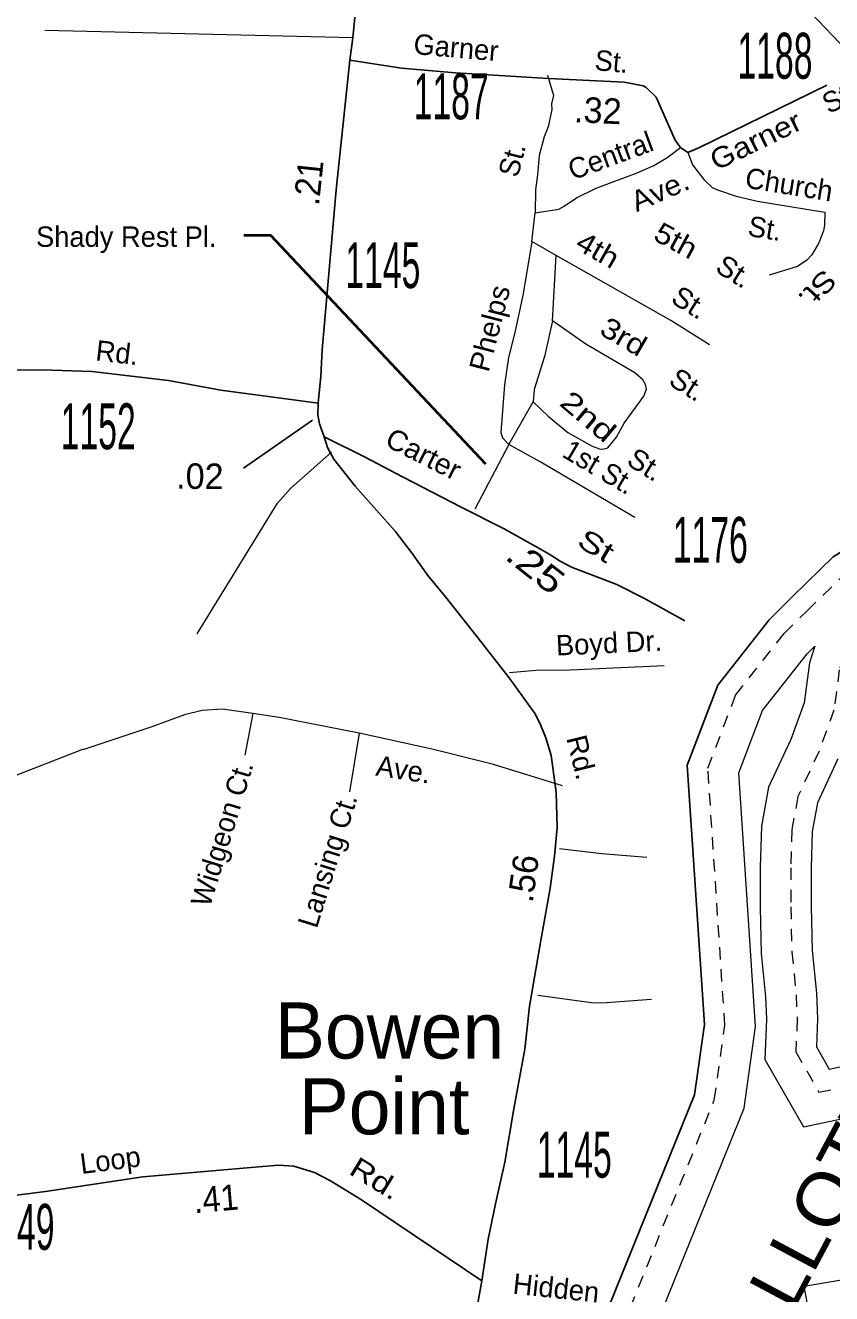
# Model space of a CAD drawing. Extents: x 641866 to 708309, y 9200 to 69402.
# Drawn here: x 667048 to 667839, y 18712 to 19955 of the extents above; entities that cross this region are included whole.
import ezdxf
from ezdxf.enums import TextEntityAlignment as Align

# ---------------------------------------------------------------- set-up
doc = ezdxf.new("R2010")
doc.units = 0
doc.header["$LTSCALE"] = 8
doc.linetypes.add('SHORT_DASHED', pattern=[2.7, 1.5, -1.2])
for name, color, linetype, lineweight in [('10', 7, 'Continuous', 40), ('11', 7, 'Continuous', 40), ('17', 7, 'Continuous', 25), ('21', 7, 'Continuous', 40), ('32', 7, 'Continuous', 25), ('35', 7, 'Continuous', 13), ('60', 7, 'Continuous', 25), ('61', 7, 'SHORT_DASHED', 13), ('8', 7, 'Continuous', 25)]:
    doc.layers.add(name, color=color, linetype=linetype, lineweight=lineweight)
doc.layers.add('9', color=7, linetype='Continuous')

msp = doc.modelspace()

# ---------------------------------------------------------------- linework, layer by layer
at = {"layer": '10'}
msp.add_lwpolyline([(667262.415, 19749), (667288.5, 19749), (667499.357, 19524.883)], dxfattribs=at)
at = {"layer": '17'}
msp.add_line((667329.755, 19567.768), (667262.209, 19520.622), dxfattribs=at)
at = {"layer": '32'}
for points in [[(667369.824, 20365.635), (667393.289, 20265.28), (667395.206, 20250.643), (667397.419, 20209.8), (667397.226, 20194.604), (667395.319, 20168.34), (667382.264, 20072.762), (667369.264, 19942.539), (667366.438, 19920.493)], [(667366.438, 19920.493), (667352.89, 19793.552), (667339.165, 19636.714), (667337.864, 19610.739), (667335.354, 19584.287)], [(667366.438, 19920.493), (667417.11, 19912.717), (667470.171, 19907.964), (667561.245, 19902.417), (667635.424, 19898.806), (667654.157, 19895.344), (667657.125, 19893.687), (667666.843, 19884.2), (667685.532, 19842.139), (667690.591, 19834.841)], [(667690.591, 19834.841), (667697.9, 19830.1), (667709.396, 19835.078), (667834.27, 19895.871)], [(666398.761, 19526.772), (666457.519, 19532.461), (666570.613, 19548.895), (666763.948, 19579.867), (666917.668, 19602.623), (667009.913, 19615.264), (667043.399, 19617.161), (667074.358, 19616.529), (667113.53, 19615.264), (667188.716, 19606.415), (667240.096, 19596.924), (667335.354, 19584.287)], [(667335.354, 19584.287), (667335.132, 19572.791), (667336.666, 19564.161), (667341.225, 19551.337)], [(667341.225, 19551.337), (667344.704, 19540.803), (667350.779, 19529.288), (667371.561, 19503.059), (667410.958, 19458.732), (667427.882, 19436.596), (667443.019, 19415.257), (667460.284, 19394.625), (667492.417, 19353.842), (667522.631, 19314.979), (667548.049, 19279.953), (667553.804, 19268.438), (667558.6, 19256.347), (667563.875, 19239.074), (667568.671, 19202.61), (667569.63, 19168.544), (667567.232, 19140.236), (667562.916, 19109.049), (667553.804, 19057.711), (667542.773, 18993.418), (667537.977, 18951.196), (667527.426, 18892.661), (667518.314, 18840.363), (667509.202, 18799.58), (667502.008, 18765.035), (667495.764, 18724.19)], [(667341.225, 19551.337), (667380.68, 19531.62), (667418.694, 19511.813), (667475.715, 19482.498), (667517.688, 19461.106), (667542.878, 19447.178), (667560.949, 19436.906), (667572.586, 19429.373), (667583.812, 19423.484), (667628.14, 19406.619), (667655.316, 19392.866), (667694.999, 19370.971)], [(666865.661, 18815.328), (666885.328, 18809.031), (666916.287, 18800.814), (666938.149, 18796.129), (666959.882, 18797.654), (666982.627, 18800.814), (667067.922, 18811.56), (667163.579, 18826.098), (667265.703, 18834.915), (667296.45, 18837.322), (667311.531, 18836.332), (667331.812, 18830.141), (667347.56, 18822.237), (667377.901, 18803.552), (667463.983, 18745.491), (667495.764, 18724.19)], [(667495.764, 18724.19), (667482.825, 18651.323), (667475.518, 18607.266), (667470.627, 18585.231), (667466.287, 18569.343), (667462.235, 18541.199), (667454.682, 18501.666), (667454.816, 18498.263), (667458.157, 18489.998), (667461.983, 18486.125), (667523.499, 18481.739)]]:
    msp.add_lwpolyline(points, dxfattribs=at)
at = {"layer": '35'}
for p, q in [((667369.264, 19942.539), (667067.496, 19949.658)), ((667544.813, 19742.751), (667548.056, 19770.888)), ((667568.75, 19729.089), (667544.813, 19742.751)), ((667565.313, 19664.954), (667568.75, 19729.089)), ((667522.374, 19543.68), (667546.281, 19585.52)), ((667522.374, 19543.68), (667489.055, 19480.521)), ((667271.488, 19280.2), (667263.395, 19239.307)), ((667375.558, 19260.82), (667366.055, 19203.221))]:
    msp.add_line(p, q, dxfattribs=at)
for points in [[(667560.257, 19905.755), (667566.071, 19885.743), (667564.317, 19877.777), (667564.411, 19872.275), (667560.981, 19855.14), (667556.891, 19845.319), (667552.238, 19827.009), (667550.572, 19808.04), (667548.39, 19793.382), (667548.056, 19770.888)], [(667548.056, 19770.888), (667571.328, 19774.64), (667576.68, 19777.337), (667588.838, 19785.502), (667607.924, 19795.134), (667648.211, 19809.958), (667663.944, 19816.855), (667677.199, 19824.899), (667690.591, 19834.841)], [(667697.9, 19830.1), (667702.367, 19818.014), (667713.487, 19803.499), (667721.739, 19795.84), (667727.091, 19793.337), (667745.376, 19787.384), (667766.176, 19782.183), (667832.171, 19771.51)], [(667832.171, 19771.51), (667831.825, 19758.717), (667830.921, 19753.334), (667826.493, 19741.519), (667819.362, 19729.557), (667814.562, 19724.349), (667805.442, 19718.125), (667777.58, 19709.762)], [(667544.813, 19742.751), (667536.325, 19691.513), (667528.293, 19653.568), (667521.919, 19628.99), (667518.002, 19602.165), (667514.402, 19555.534), (667516.305, 19550.497), (667522.374, 19543.68)], [(667719.261, 19641.385), (667681.22, 19665.219), (667568.75, 19729.089)], [(667565.313, 19664.954), (667557.243, 19630.209), (667547.316, 19597.7), (667546.281, 19585.52)], [(667546.281, 19585.52), (667561.013, 19571.635), (667580.202, 19555.465), (667604.148, 19542.303), (667611.294, 19539.465), (667614.791, 19539.298), (667619.418, 19540.709), (667627.917, 19551.045), (667635.481, 19564.699), (667654.691, 19591.13), (667657.325, 19598.079), (667656.514, 19602.695), (667653.898, 19607.045), (667645.835, 19614.201), (667597.975, 19642.224), (667565.313, 19664.954)], [(667645.897, 19472.197), (667553.152, 19526.986), (667522.374, 19543.68)], [(667216.594, 19358.272), (667295.467, 19486.454), (667308.549, 19501.102), (667348.528, 19536.232)], [(667674.695, 19326.84), (667582.61, 19322.515), (667549.103, 19322.161), (667522.86, 19319.967)], [(667271.488, 19280.2), (667241.684, 19284.416), (667221.568, 19283.028), (667204.227, 19278.864), (667172.319, 19267.066), (667105.729, 19244.859), (667104.341, 19244.859)], [(667375.558, 19260.82), (667297.176, 19276.088), (667271.488, 19280.2)], [(667574.824, 19209.163), (667507.351, 19230.286), (667448.391, 19244.859), (667375.558, 19260.82)], [(667104.341, 19244.859), (667029.705, 19215.713), (666979.762, 19203.221), (666929.819, 19187.954), (666888.201, 19177.544), (666880.228, 19176.094)], [(667657.57, 19138.867), (667613.64, 19142.514), (667572.136, 19147.514)], [(667662.39, 18999.871), (667613.621, 18996.311), (667603.329, 18996.71), (667550.867, 19003.921)]]:
    msp.add_lwpolyline(points, dxfattribs=at)
at = {"layer": '60'}
for points in [[(667800.99, 19395.084), (667840.562, 19433.854), (667906.438, 19474.588), (667982.312, 19505.125), (667982, 19528.127), (667953.688, 19583.674), (667937.812, 19700.985), (667891.5, 19791.879), (667885.688, 19885.99), (667860.125, 19923.486), (667819.25, 19966.275), (667752.812, 19988.553), (667620.812, 19978.096), (667559.875, 20005.278), (667536.688, 20027.719), (667468.438, 20017.051), (667458.062, 20030.232), (667467.812, 20071.059), (667465.062, 20101.1), (667417.188, 20131.028)], [(667639.438, 18410.715), (667631.188, 18496.875), (667597.688, 18552.521), (667597.062, 18641.535), (667704.375, 18906.469), (667714.125, 18975.285), (667697.312, 19229.615), (667727.188, 19308.039), (667777.5, 19372.07), (667800.99, 19395.084)]]:
    msp.add_lwpolyline(points, dxfattribs=at)
at = {"layer": '60', "lineweight": 13}
msp.add_lwpolyline([(667845.013, 19235.707), (667825.094, 19192.692), (667819.852, 19164.366), (667818.804, 19128.695), (667818.804, 19090.927), (667819.852, 19047.913), (667824.046, 19005.948), (667825.094, 18980.769), (667824.046, 18953.492), (667836.626, 18931.46), (667856.546, 18935.656)], dxfattribs=at)
at = {"layer": '61'}
for points in [[(667814.986, 19380.797), (667852.971, 19418.012), (667915.497, 19456.675), (668002.497, 19491.689), (668001.935, 19533.058), (667973.051, 19589.726), (667957.176, 19707.035), (667911.206, 19797.258), (667905.311, 19892.712), (667875.723, 19936.112), (667830.297, 19983.666), (667755.302, 20008.812), (667624.309, 19998.436), (667571.247, 20022.105), (667543.439, 20049.017), (667480.772, 20039.222), (667488.029, 20069.61), (667484.075, 20112.801), (667423.231, 20150.836)], [(667659.883, 18407.024), (667650.664, 18503.301), (667617.649, 18558.142), (667617.09, 18637.706), (667723.833, 18901.234), (667734.218, 18974.534), (667717.557, 19226.577), (667744.794, 19298.075), (667792.424, 19358.693), (667814.986, 19380.797)], [(667896.359, 19368.874), (667857.568, 19356.616), (667846.402, 19323.092), (667841.198, 19283.515), (667826.515, 19243.356), (667805.887, 19198.81), (667799.906, 19166.492), (667798.804, 19128.99), (667798.804, 19090.683), (667799.876, 19046.673), (667804.087, 19004.536), (667805.078, 18980.737), (667803.841, 18948.543), (667826.486, 18908.885), (667864.585, 18916.911), (667882.985, 18929.57), (667908.726, 18940.469), (667944.272, 18957.142), (667964.834, 18971.84), (667989.977, 18978.613), (668017.801, 18990.546), (668044.288, 19022.943), (668018.082, 19040.425)]]:
    msp.add_lwpolyline(points, dxfattribs=at)
at = {"layer": '61', "linetype": 'Continuous'}
for points in [[(667690.55, 18401.486), (667679.878, 18512.939), (667647.59, 18566.572), (667647.131, 18631.962), (667753.02, 18893.382), (667764.358, 18973.407), (667747.924, 19222.019), (667771.204, 19283.13), (667814.81, 19338.626), (667822.448, 19346.11)], [(667822.448, 19346.11), (667817.032, 19329.849), (667811.885, 19290.708), (667798.768, 19254.829), (667777.075, 19207.986), (667769.986, 19169.681), (667768.804, 19129.43), (667768.804, 19090.318), (667769.913, 19044.813), (667774.149, 19002.419), (667775.054, 18980.689), (667773.533, 18941.119), (667811.276, 18875.022), (667876.643, 18888.793), (667897.483, 18903.131), (667920.949, 18913.066), (667959.491, 18931.144), (667977.87, 18944.282), (667999.841, 18950.201), (668031.264, 18963.677)], [(667883.576, 18730.497), (667811.491, 18718.475), (667829.971, 18621.39)]]:
    msp.add_lwpolyline(points, dxfattribs=at)

# ---------------------------------------------------------------- texts
at = {"layer": '10'}
for s, rotation, p in [('Central', 20.202, (667625.508, 19817.588)), ('St.', 75.742, (667535.211, 19820.459)), ('Church', 350.813, (667795.585, 19788.829)), ('St.', 350.813, (667771.971, 19745.791)), ('1st St.', 329.428, (667606.024, 19513.173)), ('Boyd Dr.', 2.689, (667621.005, 19339.335)), ('Ave.', 351.352, (667417.536, 19215.415)), ('Widgeon Ct.', 72.965, (667250.675, 19159.629)), ('Lansing Ct.', 72.703, (667354.125, 19133.219)), ('Hidden ', 353.922, (667571.424, 18706.742))]:
    msp.add_text(s, height=20, rotation=rotation, dxfattribs=at).set_placement(p, align=Align.CENTER)
for s, rotation, width, p in [('Ave.', 23.672, 1.1, (667674.513, 19783.273)), ('5th', 331.638, 1.15, (667681.534, 19734.906)), ('4th', 330.408, 1.15, (667604.768, 19725.885)), ('St.', 327.931, 1.05, (667738.003, 19705.045)), ('St.', 227.244, 1.2, (667817.633, 19702.608)), ('Phelps', 75.461, 1.05, (667513.249, 19655.314)), ('St.', 327.931, 1.05, (667694.527, 19674.583)), ('3rd', 329.65, 1.2, (667629.927, 19640.897)), ('St.', 327.931, 1.05, (667692.353, 19594.075)), ('2nd', 319.88, 1.35, (667593.784, 19563.635)), ('St.', 327.931, 1.05, (667651.051, 19515.743))]:
    msp.add_text(s, height=20, rotation=rotation, dxfattribs=dict(at, width=width)).set_placement(p, align=Align.CENTER)
msp.add_text('Shady Rest Pl.', height=20, dxfattribs=at).set_placement((667147.205, 19737.557), align=Align.CENTER)
at = {"layer": '11'}
for s, rotation, p in [('Garner', 355.034, (667469.766, 19923.008)), ('St.', 354.718, (667622.149, 19909.363)), ('St.', 25.958, (667850.574, 19874.692)), ('Rd.', 353.383, (667137.091, 19623.973)), ('Loop', 7.486, (667132.773, 18832.576))]:
    msp.add_text(s, height=20, rotation=rotation, dxfattribs=at).set_placement(p, align=Align.CENTER)
for s, rotation, width, p in [('Garner', 25.958, 1.15, (667768.752, 19832.797)), ('Carter', 333.144, 1.05, (667434.336, 19525.624)), ('St', 328.862, 1.4, (667602.903, 19436.079)), ('Rd.', 284, 1.05, (667583.854, 19234.951)), ('Rd.', 328.374, 1.25, (667386.43, 18815.916))]:
    msp.add_text(s, height=20, rotation=rotation, dxfattribs=dict(at, width=width)).set_placement(p, align=Align.CENTER)
at = {"layer": '17'}
for s, rotation, p in [('.32', 357.213, (667609.131, 19858.773)), ('.02', 359.566, (667219.322, 19500.281)), ('.56', 82.12, (667548.865, 19116.943))]:
    msp.add_text(s, height=25, rotation=rotation, dxfattribs=at).set_placement(p, align=Align.CENTER)
for s, rotation, width, p in [('.21', 83.908, 0.95, (667338.425, 19799.363)), ('.25', 321.83, 1.3, (667540.971, 19413.683)), ('.41', 4.934, 0.95, (667236.137, 18792.213))]:
    msp.add_text(s, height=25, rotation=rotation, dxfattribs=dict(at, width=width)).set_placement(p, align=Align.CENTER)
at = {"layer": '21', "width": 1.1}
msp.add_text('SHALLOTTE', height=51, rotation=61.948, dxfattribs=at).set_placement((667831.18, 18749.895), align=Align.CENTER)
at = {"layer": '8', "width": 0.55}
for s, p in [('1188', (667783.309, 19902.354)), ('1187', (667465.81, 19862.542)), ('1145', (667398.793, 19697.135)), ('1152', (667119.684, 19539.181)), ('1176', (667719.906, 19427.85)), ('1145', (667586.518, 18825.253)), ('1149', (667040.085, 18754.505))]:
    msp.add_text(s, height=45, dxfattribs=at).set_placement(p, align=Align.CENTER)
at = {"layer": '9'}
for s, p in [('Bowen', (667405.367, 18941.992)), ('Point', (667400.15, 18867.699))]:
    msp.add_text(s, height=55, dxfattribs=at).set_placement(p, align=Align.CENTER)

doc.saveas('drawing.dxf')
